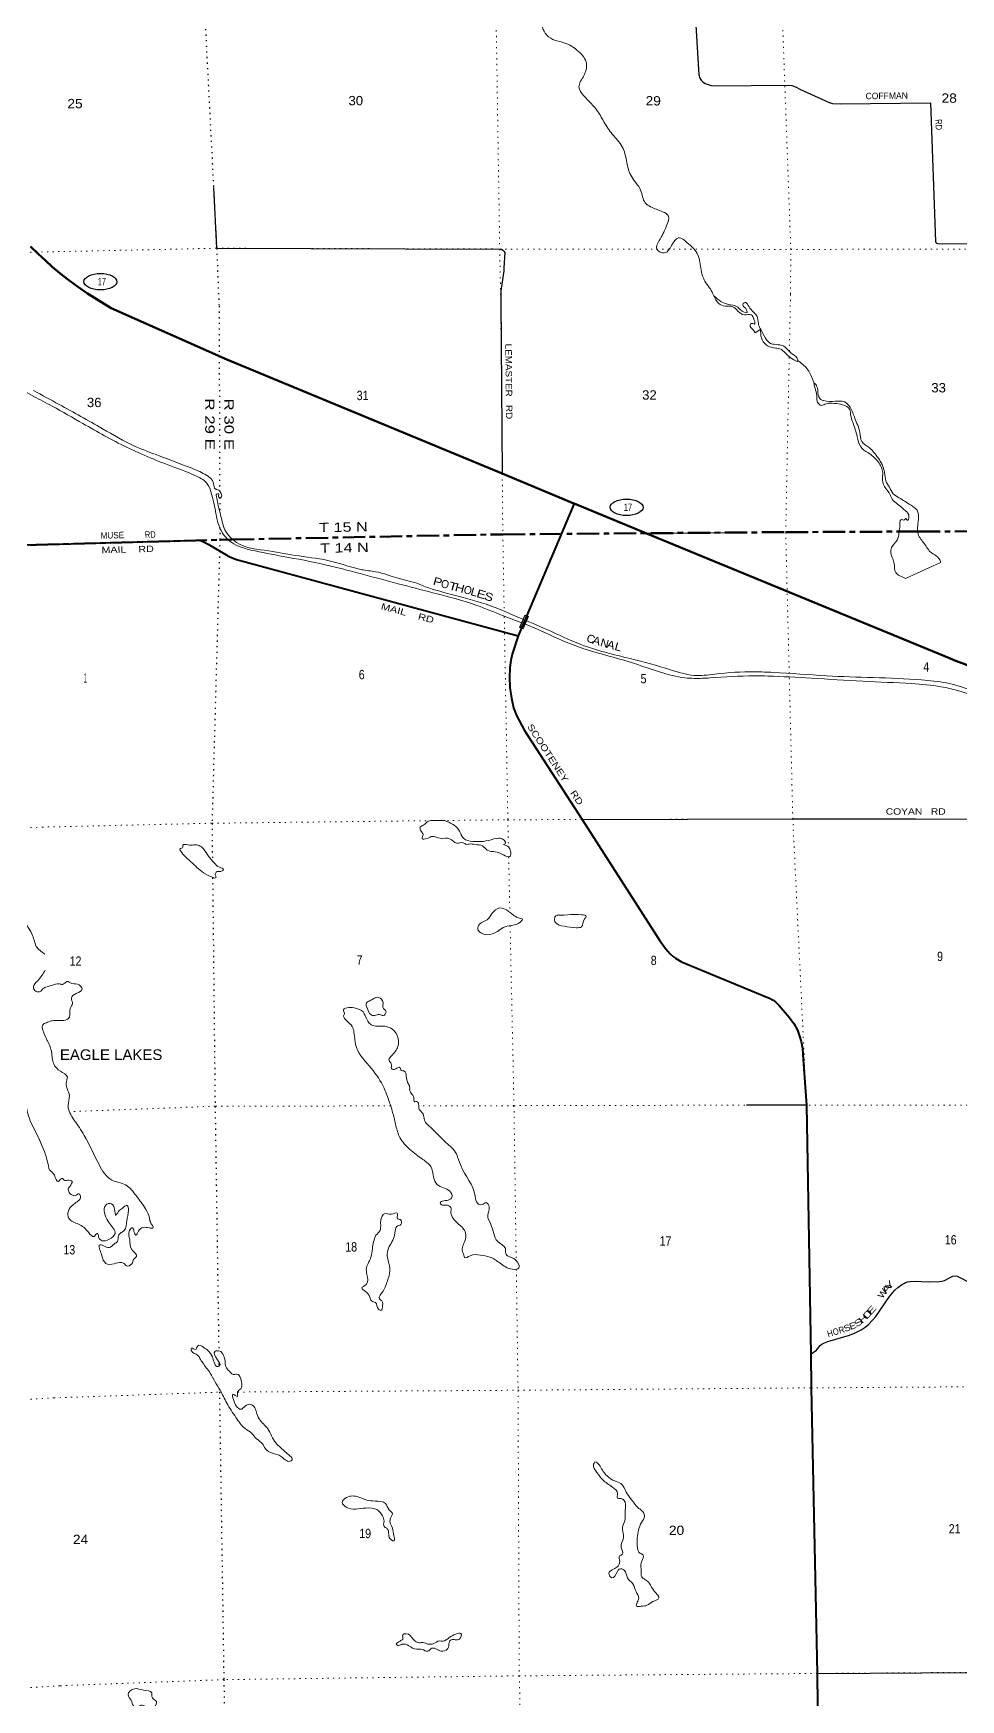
# Model space of a CAD drawing. Header units: feet. Extents: x 250644 to 505285, y -364975 to -177792.
# Drawn here: x 471854 to 489229, y -296054 to -264814 of the extents above; entities that cross this region are included whole.
import ezdxf
from ezdxf.enums import TextEntityAlignment as Align

# ---------------------------------------------------------------- set-up
doc = ezdxf.new("R2010")
doc.units = ezdxf.units.FT
doc.header["$LTSCALE"] = 70
doc.linetypes.add('DOTTED', pattern=[1.5, 0.3, -1.2])
doc.linetypes.add('LONG_DASH_SHORT_DASH', pattern=[9.9, 6, -1.2, 1.5, -1.2])
for name, color, linetype, lineweight in [('11', 7, 'LONG_DASH_SHORT_DASH', 60), ('17', 7, 'Continuous', 25), ('23', 7, 'Continuous', 70), ('26', 7, 'Continuous', 40), ('29', 7, 'Continuous', 25), ('39', 7, 'Continuous', 13), ('6', 7, 'DOTTED', 25), ('61', 7, 'Continuous', 13), ('7', 7, 'DOTTED', 13)]:
    doc.layers.add(name, color=color, linetype=linetype, lineweight=lineweight)
for name, color, linetype in [('27', 7, 'Continuous'), ('30', 7, 'Continuous'), ('41', 7, 'Continuous')]:
    doc.layers.add(name, color=color, linetype=linetype)

msp = doc.modelspace()

# ---------------------------------------------------------------- linework, layer by layer
at = {"layer": '11'}
for points in [[(475573.05, -274304.36), (480650.64, -274206.8), (485951.31, -274165.2), (488426.71, -274153.69)], [(488426.71, -274153.69), (491352.6, -274140.08), (496705.01, -274069.55), (502195.68, -274113.31), (503377.38, -274121.09)], [(440453.86, -274916.87), (466451.27, -274514.11), (471912.92, -274404.75)], [(471912.92, -274404.75), (475348.9, -274308.67), (475573.05, -274304.36)]]:
    msp.add_lwpolyline(points, dxfattribs=at)
at = {"layer": '17'}
for centre in [(473111.45, -269469.72), (482970.11, -273700.29)]:
    msp.add_ellipse(centre, major_axis=(309.24, -1), ratio=0.500121, dxfattribs=at)
at = {"layer": '23'}
msp.add_line((481989.6, -273631.45), (483333.06, -274185.42), dxfattribs=at)
for points in [[(471797.92, -268807.48), (471944.5, -268949.99), (472079.3, -269070.35), (472208.06, -269190.83), (472389.57, -269338.53), (472541.41, -269459.08), (472680.42, -269562.51), (472870.22, -269690.18), (473315.43, -269968.81)], [(473315.43, -269968.81), (475481.41, -270926.51), (480640.1, -273064.01)], [(480640.1, -273064.01), (481984.63, -273629.4), (481989.6, -273631.45)], [(483333.06, -274185.42), (489020.84, -276530.73), (489150.11, -276582.91), (489260.15, -276624.98), (489435.7, -276688.86), (489556.99, -276723.99), (489811.54, -276779.32), (491388.55, -277121.92), (491458.81, -277138.95)]]:
    msp.add_lwpolyline(points, dxfattribs=at)
at = {"layer": '26'}
for p, q in [((481989.6, -273631.45), (480936.96, -276112.22)), ((471912.92, -274404.75), (466597.54, -274511.18)), ((486341.77, -284905.75), (486419.11, -289578.21)), ((486542.26, -295562.94), (486583.01, -300938.67))]:
    msp.add_line(p, q, dxfattribs=at)
for points in [[(471912.92, -274404.75), (474912.79, -274317.38), (474940.8, -274318.38), (474975.81, -274324.39), (475003.82, -274330.39), (475032.25, -274341.79), (475127.35, -274390.5), (475513.48, -274614.16), (475577.5, -274648.2), (475659.52, -274678.22), (475822.99, -274722.93), (480936.96, -276112.22)], [(480936.96, -276112.22), (480825.8, -276453.39), (480802.14, -276574.97), (480784.14, -276703.09), (480776.36, -276892), (480781.14, -277080.43), (480810.46, -277281.08), (480853.16, -277456.78), (480909.8, -277604.86), (481056.62, -277883.71), (482137.3, -279551.62)], [(482137.3, -279551.62), (483586.2, -281812.25), (483699.04, -281969.96), (483787.07, -282070.06), (483851.09, -282126.11), (483887.1, -282154.13), (484001.97, -282219.4), (485662.66, -282909.84), (485705.67, -282934.86), (485762.69, -282973.9), (485831.27, -283042.03), (486013.22, -283256.05), (486100.79, -283380.27), (486169.58, -283502.62), (486208.82, -283612.48), (486240.83, -283712.57), (486268.84, -283848.7), (486280.85, -284052.89), (486341.77, -284905.75)], [(486419.11, -289578.21), (486429.57, -290208.43), (486542.26, -295562.94)]]:
    msp.add_lwpolyline(points, dxfattribs=at)
at = {"layer": '29'}
for p, q in [((480611.11, -269816.6), (480640.1, -273064.01)), ((483333.06, -274185.42), (485220.39, -274170.7)), ((486341.77, -284905.75), (485214.02, -284907.24))]:
    msp.add_line(p, q, dxfattribs=at)
for points in [[(484201.26, -263525.36), (484323.84, -265590.6), (484344.62, -265652.98), (484370.48, -265694.07), (484400.9, -265724.51), (484443.48, -265751.9), (484495.95, -265775.48), (484553.75, -265790.7), (484609.26, -265796.03), (486006.42, -265783.54), (486063.99, -265789.18), (486133.95, -265819.62), (486231.1, -265868.04), (486685.14, -266075.22), (486763.59, -266108.76), (486827.47, -266127.02), (486977.8, -266136.35), (488664.75, -266113.78), (488760.52, -268715.62), (488765.09, -268732.36), (488769.65, -268741.49), (488778.77, -268750.62), (488793.98, -268756.71), (488893.59, -268760.52), (491409, -268739.51)], [(475231.64, -267703.45), (475289.18, -268842.97), (480592.77, -268857.43), (480628.12, -268862.59), (480651.42, -268876.5), (480670.89, -268894.69), (480688.43, -268924.15), (480672.69, -269210.69), (480668.97, -269269.04), (480612.23, -269638.66), (480611.11, -269816.6)], [(482137.3, -279551.62), (486084.44, -279543.49), (488382.97, -279542.11)], [(488382.97, -279542.11), (491540.31, -279543.61)], [(486419.11, -289578.21), (486525.94, -289499.59), (486552.72, -289472.79), (486600.1, -289417.14), (486631, -289392.41), (486678.39, -289363.55), (486738.13, -289338.82), (487148.1, -289219.27), (487255.22, -289175.99), (487362.35, -289120.34), (487438.58, -289072.93), (487506.56, -289017.29), (487638.41, -288868.88), (487893.87, -288497.88), (487998.93, -288376.28), (488050.44, -288328.87), (488120.48, -288275.28), (488161.68, -288250.55), (488198.77, -288234.06), (488233.79, -288223.75), (488285.29, -288211.39), (488375.94, -288205.21), (488619.04, -288217.57), (488829.17, -288213.45), (488882.73, -288207.26), (488928.06, -288192.84), (489047.55, -288131.01), (489084.62, -288116.58), (489129.95, -288110.4), (489162.91, -288116.58), (489204.12, -288131.01), (489406.01, -288242.31)], [(486542.26, -295562.94), (490479.25, -295535.68)]]:
    msp.add_lwpolyline(points, dxfattribs=at)
at = {"layer": '39'}
for p, q in [((469105.32, -270055.57), (471861.82, -271621.98)), ((485379.81, -270428.65), (485483.11, -270358.73)), ((488196.86, -275035.48), (488854.62, -274733.87))]:
    msp.add_line(p, q, dxfattribs=at)
for points in [[(479548.35, -262117.81), (479821.38, -262207.48), (479946.16, -262330.04), (479929.18, -262513.55), (480134.43, -262755.45), (480406.97, -262933.71), (480365.1, -263190.16), (480295.58, -263358.52), (480422.01, -263577.69), (480436.83, -263738.48), (480614.19, -263878.2), (480828.13, -263922.64), (481101.15, -264129.08), (481344.86, -264503.15), (481446.63, -264809.33), (481589.43, -264927.54), (481793.63, -264990.27), (482071.96, -265154.33), (482218.63, -265381.19), (482170.18, -265605.54), (482077.29, -265818.62), (482170.69, -265988.05), (482426.92, -266271.3), (482561.6, -266502.4), (482724.35, -266728.96), (482905.51, -266973.3), (482972.31, -267233.81), (483065.45, -267505.93), (483232.61, -267754.56), (483321.15, -267992.53), (483418.92, -268065.24), (483645.75, -268157.76), (483753.79, -268242.37), (483726.39, -268403.93), (483596.23, -268672.05), (483537.14, -268862.37), (483681.09, -268930.22), (483813.45, -268790.92), (483939.75, -268649.71), (484130.7, -268761), (484305.17, -268967.21), (484366.32, -269249.98), (484452.88, -269490), (484539.32, -269605.2), (484602.23, -269732.28)], [(484602.23, -269732.28), (484696.88, -269879.11), (484814.08, -269929.47), (484958.76, -269939.24), (485056.39, -270022.04), (485177.88, -270090.42), (485302.33, -270090.46), (485362.08, -270189.93), (485367.24, -270264.16), (485355.1, -270258.33), (485312.87, -270252.97), (485285.33, -270289.55), (485330.63, -270363.15), (485379.81, -270428.65)], [(484602.23, -269732.28), (484738.43, -269840.29), (484879.81, -269896.3), (485026.9, -269932.13), (485136.66, -270020.78), (485227.43, -270049.47), (485202.2, -269975.56), (485148.91, -269904.1), (485172.37, -269863.56), (485298.75, -269988.09), (485409.03, -270110.86), (485439.36, -270254.99), (485472.86, -270344.83), (485483.11, -270358.73)], [(485483.11, -270358.73), (485495.72, -270525.22), (485588.07, -270656.32), (485727.41, -270710.35), (485844.11, -270728.59), (485945.75, -270811.33), (486069.81, -270915.81), (486178.83, -270956.27), (486164.01, -270906.29), (486050.05, -270805.67), (485917.65, -270681.23), (485812.8, -270650.76), (485667.91, -270626.94), (485570.03, -270528.07), (485483.11, -270358.73)], [(486182.21, -270952.74), (486349.63, -271098.17), (486457.24, -271307.34), (486480.18, -271363.22)], [(486480.18, -271363.22), (486537.55, -271438.63), (486555.43, -271556.84), (486611.53, -271680.47), (486662.01, -271699.75), (486880.97, -271710.35), (487051.8, -271723.72), (487157.74, -271824.47), (487247.25, -272031.93), (487339.64, -272295.57), (487376.35, -272463.69), (487516.65, -272579.97), (487604.37, -272670.96), (487756.4, -272897.51), (487804.88, -273047.37), (487827.34, -273201.66), (487893.47, -273325.14), (487963.56, -273444.53), (488073.14, -273521.12), (488292.01, -273656.24), (488411.96, -273754.76), (488436.76, -273931.11), (488432.98, -274206.31), (488550.12, -274383.2), (488679.15, -274549.87), (488804.97, -274638.25), (488844.06, -274699.89), (488854.62, -274733.87)], [(488196.86, -275035.48), (488089.66, -274982.95), (488012.44, -274921.91), (487983.78, -274755.67), (487958.31, -274665.69), (487920.45, -274553.82), (487934.93, -274451.17), (488039.21, -274314.96), (488073.26, -274179.86), (488078.6, -274135.59), (488092.64, -274004.83), (488107.61, -273934.3), (488145.71, -273931.69), (488179.92, -273937.17), (488195.57, -273910.82), (488230.15, -273940.4), (488259.36, -273881.69), (488197.33, -273764.18), (488048.88, -273640), (487943.04, -273545.27), (487903.48, -273453.51), (487827.59, -273348.27), (487766.91, -273188.56), (487768.79, -273049.95), (487683.38, -272848.46), (487490.01, -272674.78), (487357.9, -272568.42), (487290.64, -272372.66), (487212.43, -272116.83), (487167.96, -271966.9), (487152.33, -271864.72), (487014.48, -271776.53), (486863.53, -271750.8), (486709.1, -271759.26), (486621.23, -271788.77), (486548, -271725.66), (486529.5, -271567.29), (486491.33, -271435.34), (486480.18, -271363.22)], [(471854.37, -271510.27), (472336.94, -271771.52), (473150.9, -272226.6), (473752.09, -272552.5), (474212.56, -272734.01), (474838.55, -272975.16), (475101.42, -273099.54), (475228.16, -273248.16), (475270.03, -273359.97), (475286.15, -273363.73), (475328.54, -273379.12), (475359.29, -273420.81), (475378.62, -273502.85), (475360.72, -273513.18), (475326.48, -273505.68), (475324.04, -273477.61), (475323.51, -273443.47), (475289.58, -273456.06), (475286.37, -273508.33), (475303.79, -273596.42), (475370.24, -273870.51), (475442.34, -274120.42), (475662.83, -274359.94), (476265.44, -274517.11), (476832.97, -274612.58), (477446.76, -274713.34), (478011.2, -274869.1), (478137.97, -274889.19), (478262.71, -274907.3), (478708.29, -275034.82), (479086.35, -275141.04), (479202.47, -275189.69), (479325.57, -275231.92), (479910.18, -275393.39), (480589.98, -275609.59), (480931.48, -275756.83), (481483.12, -275993.13), (482101.61, -276268.54), (483039.15, -276536.91), (483793.1, -276745.91), (484230.32, -276851.47), (484623.38, -276827.18), (485373.43, -276783.19), (485718.88, -276795.8), (486715.48, -276858.38), (487593.2, -276892.71), (488497.14, -276934.65), (488963.74, -276993.56), (489381.1, -277113.49), (489907.89, -277299.97), (490316.39, -277365.81), (490989.51, -277409.4), (491194.51, -277426.25), (491256.6, -277417.23), (491260.15, -277387.05), (491199.36, -277349.85), (491100.1, -277291.17), (491080.61, -277199.09), (491111.6, -277126.3), (491139.73, -277127.87), (491149.09, -277214.08), (491188.21, -277277.73), (491281.2, -277320.44), (491325.97, -277359.9), (491366.51, -277385.37), (491495.54, -277421.49), (491788.08, -277517.28), (492385.93, -277756.87), (492893.27, -277983.83), (493169.2, -278174.28), (493774.51, -278636.67), (494505.61, -279185.45), (494762.71, -279456.53), (494870.81, -279697.84), (494895.11, -279842.05), (494948.16, -279897.45), (494899.13, -279972.53), (494804.6, -280090.51), (494729.77, -280184.08), (494728.41, -280226.28), (494764.69, -280235.74), (494828.66, -280218.67), (494911.47, -280251.5), (494936.2, -280293.28), (494898.1, -280295.89), (494851.51, -280268.51), (494781.39, -280277.66), (494725.26, -280282.56), (494699.36, -280295.02), (494732.37, -280352.74), (494827.8, -280423.53)], [(471857.12, -271619.51), (472206.96, -271803.7), (472784.08, -272129.98), (473601.86, -272572.95), (474486.8, -272944.57), (474923.09, -273120.43), (475113.9, -273258), (475188.8, -273429.53), (475266.31, -273769.73), (475372.35, -274137.59), (475570.51, -274361.4), (475931.96, -274500.29), (476536.02, -274621.29), (477321.25, -274775.57), (477976.2, -274941.96), (478689.71, -275131.51), (479338.69, -275302.01), (480165.36, -275539.99), (480643.98, -275727.23), (481298.34, -275986.01), (481918.83, -276261.39), (482320.39, -276397.64), (483120.87, -276630.01), (484064.4, -276896.26), (484237.2, -276907.59), (484536.16, -276898.85), (485364.57, -276859.65), (485617.56, -276863.68), (486433.13, -276903.01), (487397.52, -276960.07), (488315.57, -277005.81), (488860.44, -277063.47), (489166.62, -277132.94), (489761.76, -277326.38), (490039.91, -277400.31), (490556.31, -277434.32), (491173.24, -277478.8), (491511.13, -277521.66), (491754.98, -277584.08), (492292.54, -277818.6), (492852.24, -278056.78), (492998.22, -278150.87), (493312.71, -278368.83), (493905.95, -278829.41), (494440.19, -279238.7), (494633.5, -279408.37), (494764.57, -279577), (494814.1, -279795.13), (494747.79, -280051.24), (494576.02, -280367.26), (494417.22, -280612.78), (494255.85, -280952.74), (494050.25, -281287.36), (493954.48, -281455.57), (493916.2, -281446.14), (493929.35, -281387.69), (493977.5, -281256.38), (494075.24, -281086.13), (494111.52, -280965.06), (494180.42, -280877.61), (494227.01, -280774.45), (494152.38, -280751.53), (494100.36, -280762.39), (494066.13, -280885.44), (494013.96, -281016.81), (493975.89, -281151.97), (493915.08, -281243.31), (493880.74, -281229.79), (493812.41, -281094.3), (493836.49, -280963.38), (493879.71, -280902.45), (493871.22, -280872.46), (493882.45, -280820.06), (493904.06, -280789.59), (493914.09, -280658.89), (494011.41, -280591.08), (494113.85, -280595.48), (494149.5, -280564.8), (494094.52, -280513.45), (494013.65, -280476.57), (494024.43, -280394.05), (494094.11, -280356.8), (494176.26, -280216.93), (494335.5, -280130.06), (494336.24, -280047.7), (494178.47, -280100.41), (494075.95, -280220.52), (493983.24, -280326.42), (493839.37, -280499.41), (493775.04, -280753.47), (493734.79, -280876.62)], [(479566.04, -279574.13), (479706.66, -279638.26), (479820.65, -279740.89), (479890.96, -279874.34), (479954.07, -279931.59), (480133.24, -279964.91), (480331.82, -279955.74), (480529.78, -279906.42), (480674.83, -279940.28), (480695.95, -280008.23), (480664, -280018.78), (480714.48, -280038.06), (480779.75, -280105.32), (480803.12, -280189.3), (480779.94, -280247.91), (480661.01, -280215.64), (480507.56, -280157.82), (480374.74, -280135.82), (480321.88, -280092.47), (480271.03, -280049.09), (480132.13, -280023.17), (480017.55, -280012.93), (479969.48, -280019.71), (479906.77, -279988.57), (479788.43, -279994.46), (479654.71, -279914.23), (479473.91, -279905.04), (479332.85, -279869.11), (479233.1, -279908.84), (479136.83, -279914.38), (479155.63, -279831.74), (479118.61, -279774.08), (479103.32, -279693.99), (479170.93, -279652.75), (479246.23, -279589.3), (479379.29, -279571.39), (479446.57, -279571.39), (479563.16, -279574.25)], [(472071.42, -282076.01), (471910.19, -281931.52), (471868.27, -281811.65), (471828.44, -281697.77), (471611.11, -281389.63), (471316.99, -280911.92), (471164.82, -280667.11), (471112.65, -280667.85), (471051.08, -280710.87), (470903.19, -280618.59), (470478.85, -280291.28), (470250.5, -280186.07), (469905.07, -280170.84), (469776.17, -280140.53), (469554.94, -279975), (469147.61, -279711.69), (469056.45, -279789.26), (468904.85, -279851.62), (468868.03, -280209.51), (469007.89, -280301.9), (469227.11, -280467.47), (469188.93, -280598.5), (469292.67, -280825.92), (469480.14, -280881.51), (469574.84, -280771.77), (469683.2, -280770.24), (469845.88, -280912.51), (470080.34, -281023.66), (470336.55, -281112.41), (470496.09, -281312.94), (470571.19, -281504.63), (470667.21, -281752.23), (470779.57, -282019.68), (470731.17, -282138.82), (470710.47, -282231.46), (470750, -282325.27), (470862.67, -282343.76), (471027.63, -282369.55), (470877.85, -282419.84), (470691.75, -282456.58), (470647.69, -282597.74), (470547.75, -282625.24), (470366.54, -282451.11), (470045.76, -282339.17), (469917.91, -282379.12), (470006.22, -282514.4), (470286.66, -282747.37), (470288.16, -282847.73), (470262.82, -282898.28), (470471.11, -283003.77), (470739.92, -283265), (470739.29, -283357.37), (471022.07, -283612.38), (471226.19, -283842.41), (471431.57, -284156.74), (471698.92, -284723.16), (471739.43, -285017.72), (471879.26, -285377.14), (472082.81, -285838.06), (472155.15, -286124.43)], [(475221.74, -280641.02), (475043.74, -280553.46), (474807.7, -280346.31), (474634.36, -280170.31), (474609.1, -280094.39), (474647.05, -280081.74), (474658.35, -280033.36), (474746.58, -280027.95), (474861.04, -280030.16), (474959.52, -280038.64), (475040.85, -280105.64), (475137.25, -280238.68), (475245.68, -280371.53), (475343.22, -280448.31), (475416.17, -280493.35), (475382.52, -280524.01), (475324.36, -280526.93), (475280.42, -280541.69), (475263.07, -280588.15), (475275.86, -280636.15), (475256.01, -280650.52), (475221.74, -280641.02)], [(480853.1, -281347.33), (480717.06, -281247.05), (480596.07, -281210.81), (480451.08, -281311.51), (480354.61, -281433.53), (480211.39, -281518.14), (480182.65, -281606.96), (480237.95, -281678.39), (480548.69, -281653.39), (480657.95, -281579.37), (480805.9, -281540.88), (480935.79, -281502.67), (481016.86, -281423.07), (480942.17, -281396.13), (480879.47, -281364.99), (480853.1, -281347.33)], [(481670.25, -281348.74), (481922.83, -281336.45), (482123.57, -281337.29), (482214.44, -281372.01), (482181, -281416.72), (482125.1, -281566.22), (482030.99, -281581.77), (481797.74, -281555.33), (481638.02, -281481.53), (481622.64, -281395.42), (481660.53, -281349.06), (481670.25, -281348.74)], [(472076.16, -282379.89), (471936.6, -282576.6), (471856.12, -282698.19), (471901.37, -282771.84), (471991.7, -282772.58), (472017.33, -282742.1), (472085.87, -282694.93)], [(472085.87, -282694.93), (472191.8, -282665.14), (472345.89, -282634.58), (472400.26, -282645.78), (472483.71, -282590.23), (472576.59, -282624.91), (472713.51, -282652.87), (472766.9, -282730.36), (472659.8, -282814.39), (472566.84, -282904.23), (472588.4, -283000.29), (472543.7, -283095.39), (472537.62, -283222.01), (472510.51, -283286.71), (472392.64, -283322.71), (472284.24, -283322.42), (472192.02, -283329.9), (472099.16, -283365.86)], [(478117.37, -283103.01), (478098.27, -282987.51), (478163.91, -282948.32), (478225.59, -282913.2), (478323.55, -282887.55), (478407.32, -282982.63), (478404.7, -283073.05), (478462.22, -283158.5), (478411.1, -283227.59), (478338.57, -283210.66), (478248.51, -283228.15), (478175.99, -283211.22), (478117.11, -283102.52)], [(478543.65, -284904.43), (478426.07, -284589.02), (478185.48, -284217.26), (477908.46, -283825.99), (477861.89, -283539.53), (477828.11, -283431.61), (477732.24, -283332.71), (477668.51, -283235.31), (477683.82, -283186.87), (477664.74, -283120.89), (477768.47, -283079.09), (477893.11, -283091.17), (478032.7, -283161.27), (478107.24, -283308.71), (478186.96, -283401.84), (478438.31, -283430), (478642.82, -283545.26), (478690.72, -283787.52), (478583.01, -283961.94), (478518.49, -284073.42), (478561.59, -284135), (478566.96, -284223.28), (478643.35, -284230.11), (478719.11, -284196.77), (478752.18, -284258.51), (478798.49, -284267.82), (478842.18, -284367.55), (478874.24, -284493.57), (478905.49, -284567.38), (478906.57, -284637.66), (478980.7, -284759), (479000.07, -284843.04), (479038.13, -284838.42), (479073.05, -284890.09), (479086.61, -284988.28), (479156.14, -285071.54), (479184.09, -285191.6), (479314.85, -285340.16), (479557.47, -285583.35), (479765.48, -285794.96), (479815.44, -285910.65), (479863.64, -286042.44), (480135.45, -286616.55), (480179.67, -286750.41), (480264.33, -286773.17), (480336.02, -286735.89), (480397.49, -286817.26), (480367.74, -286970.37), (480424.52, -287138.17), (480479.45, -287316.05), (480556.03, -287465.46), (480698.58, -287597.77), (480714.36, -287709.99), (480809.52, -287762.71), (480950.06, -287895.05), (480953.03, -287957.26), (480833.02, -287985.27), (480598.41, -287870.48), (480409.98, -287756.98), (480230.78, -287721.65), (480036.24, -287732.76), (479934.39, -287766.5), (479919.6, -287718.53), (479890.05, -287624.61), (479953.02, -287412.74), (479942.89, -287276.33), (479801.97, -287119.89), (479701.78, -287000.98), (479678.62, -286931.05), (479675, -286826.67), (479590.01, -286781.82), (479499.57, -286775.22), (479478.95, -286739.4), (479542.64, -286704.25), (479650.64, -286678.44), (479696.21, -286639.56), (479658.26, -286521.67), (479540.87, -286459.26), (479419.41, -286392.89), (479355.15, -286261.35), (479299.85, -286059.38), (479153.28, -285927.14), (478905.41, -285734.24), (478723.4, -285516.2), (478647.69, -285292.46), (478591.95, -285062.38), (478543.65, -284904.43)], [(472099.16, -283365.86), (472031.41, -283399.92), (472034.97, -283504.27), (472105.74, -283680.16)], [(472103.62, -283674.69), (472192.85, -283904.28), (472236.57, -284136.55), (472361.13, -284273.16), (472491.3, -284383.57), (472468.95, -284496.39), (472528.67, -284724.4), (472505.56, -284917.57), (472616, -285180.93), (472809.26, -285477.12), (473084.65, -286023.06), (473325.98, -286312.46), (473580.29, -286402.84), (473784.23, -286610.49), (473958.61, -286854.76), (474029.39, -287018.33), (474046.65, -287096.38), (474092.59, -287212.14), (474026.31, -287209.17), (473913.77, -287200.91), (473826.49, -287268.56), (473775.46, -287343.68), (473740.29, -287275.95), (473711.14, -287208.13), (473657.7, -287257.17), (473660.37, -287429.85), (473693.19, -287606.07), (473785.7, -287747.2), (473738.28, -287796.15), (473697.47, -287883.15), (473599.69, -287920.85), (473554.86, -287877.37), (473506.38, -287858.06), (473366.25, -287882.36), (473213.57, -287874.73), (473137.09, -287731.34), (473103.25, -287619.41), (473089.85, -287531.25), (473170.34, -287544.04), (473275.25, -287578.53), (473374.54, -287508.68), (473430.08, -287465.62), (473450.48, -287356.85), (473501.76, -287297.8), (473557.33, -287256.75), (473604.65, -287071.23), (473635.8, -286877.94), (473610.32, -286787.97), (473516.84, -286843.67), (473449.5, -286902.98), (473400.38, -286972.04), (473374.41, -286849.94), (473286.57, -286750.91), (473193.12, -286808.62), (473199.61, -286969.18), (473272.11, -287114.65), (473385.61, -287315.7), (473270.86, -287423.96), (473144.8, -287450.05), (473077.52, -287382.83), (473054.33, -287310.89), (473020.65, -287339.54), (472995.02, -287370.07), (472887.42, -287291.44), (472702.42, -287139.72), (472520.13, -287034.15), (472511.85, -286887.67), (472592.52, -286781.96), (472673.84, -286718.42), (472736.91, -286643.11), (472709.71, -286571.24), (472639.94, -286602.47), (472540.95, -286561.86), (472507.79, -286494.1), (472534.92, -286431.41), (472581.66, -286338.29), (472493.02, -286317.59), (472432.73, -286312.52), (472390.09, -286281.06), (472322.72, -286338.36), (472248.68, -286223.05), (472201.56, -286161.53), (472155.15, -286124.43)], [(478271.89, -287346.92), (478350.8, -287257.31), (478365.82, -287060.25), (478436.31, -286944.66), (478560.88, -286952.73), (478673.02, -286934.89), (478674.1, -287005.17), (478676.57, -287035.26), (478731.07, -287054.48), (478753.79, -287096.29), (478740.46, -287142.7), (478666.79, -287182.02), (478630.61, -287309.12), (478524.08, -287559.84), (478483.98, -287693.02), (478516.87, -287873.26), (478529.75, -288057.82), (478472.52, -288251.53), (478406.52, -288397.17), (478340.42, -288536.79), (478381.21, -288578.33), (478395.14, -288700.62), (478377.88, -288753.11), (478323.42, -288735.89), (478263.27, -288610.31), (478190.5, -288577.32), (478161.35, -288509.5), (478077.37, -288400.37), (478008.17, -288339.2), (478091.38, -288267.59), (478104.55, -288080.61), (478096.64, -287958.22), (478143.1, -287847.03), (478179.84, -287756.07), (478207.5, -287596.98), (478229.6, -287468.09), (478271.89, -287346.92)], [(475355.92, -290252.91), (475255.05, -290089.82), (475168.31, -289932.53), (475028.88, -289741.93), (474975.37, -289656.42), (474938.35, -289598.76), (474814.51, -289508.33), (474819.88, -289466.07), (474888.48, -289489.09), (474933.58, -289420.09), (475040.38, -289446.52), (475123.62, -289507.46), (475209.79, -289628.61), (475239.44, -289728.56), (475314.96, -289809.71), (475344.78, -289791.16), (475302.94, -289681.37), (475258.36, -289523.41), (475322.42, -289512.36), (475439.04, -289655.11), (475471.86, -289831.33), (475549.49, -289918.47), (475596.29, -289959.91), (475664.37, -289948.79), (475756.94, -290093.94), (475740.89, -290224.73), (475681.71, -290291.94), (475678.87, -290368.31), (475593.93, -290327.47), (475603.48, -290425.73), (475663.72, -290557.33), (475734.79, -290610.43), (475828.15, -290546.7), (475901.94, -290515.41), (475986.91, -290558.25), (476032.61, -290657.94), (476086.86, -290791.65), (476246.27, -290975.91), (476394.85, -291238.66), (476490.63, -291331.54), (476574.11, -291408.55), (476665.66, -291487.43), (476702.87, -291557.14), (476661.13, -291583.91), (476497.15, -291494.11), (476333.64, -291434.44), (476201.86, -291350.16), (476142.08, -291248.68), (476038.4, -291163.96), (475944.45, -291059), (475824.69, -290972.53), (475648.82, -290762.42), (475480.08, -290493.96), (475415.91, -290368.45), (475357.96, -290254.89)], [(482376.25, -291596.06), (482352.73, -291640.56), (482413.37, -291798.26), (482523.81, -291931.08), (482704.59, -292068.8), (482800.8, -292189.79), (482798.09, -292274.19), (482862.43, -292281.2), (482950.42, -292390.27), (482940.58, -292533.02), (482937.13, -292699.77), (482894.96, -292828.97), (482913.93, -293017.46), (482868.58, -293200.93), (482892.61, -293327.08), (482838.89, -293358.05), (482840.56, -293466.48), (482789.99, -293571.71), (482702.37, -293617.28), (482639.15, -293682.55), (482694.72, -293772.05), (482799.26, -293651.9), (482832.69, -293607.19), (482925.35, -293627.82), (482985.75, -293769.45), (483085.81, -293880.34), (483148.31, -294027.97), (483198.36, -294149.69), (483167.46, -294228.5), (483154.5, -294299), (483240.88, -294303.66), (483352.99, -294283.81), (483460.3, -294213.83), (483575.71, -294147.74), (483538.5, -294078.04), (483454.58, -293972.92), (483380.44, -293851.58), (483313.45, -293802.43), (483254.47, -293753.16), (483242.49, -293626.82), (483238.75, -293514.41), (483253.94, -293457.94), (483280.3, -293345.05), (483219.47, -293305.85), (483173.84, -293210.17), (483170.86, -293017.41), (483250.75, -292730.96), (483305.18, -292615.63), (483237.03, -292492.18), (483186.34, -292458.84), (483114.7, -292369.6), (483047.21, -292288.32), (482964.96, -292161.09), (482860.13, -292002.08), (482746.94, -291951.65), (482623.32, -291875.28), (482486.17, -291702.72), (482418.55, -291613.41), (482376.13, -291596.01)], [(478583.02, -293073.86), (478523.86, -293012.53), (478505.95, -292892.31), (478475.04, -292840.59), (478426.35, -292807.21), (478424.84, -292708.83), (478397.17, -292606.84), (478301.14, -292497.9), (478081.78, -292461.2), (477716.17, -292442.87), (477640.58, -292357.71), (477723.41, -292262.01), (477952.16, -292256.38), (478103.57, -292312.23), (478258.41, -292329.87), (478449.86, -292379.06), (478521.86, -292492.4), (478583.24, -292567.75), (478538.64, -292668.87), (478583.41, -292838.87), (478611.79, -292987.04), (478613.12, -293073.38), (478583.02, -293073.86)], [(478651.03, -295010.85), (478724.45, -294955.46), (478776.07, -294918.49), (478776.84, -294838.15), (478840.75, -294817.05), (478970.79, -294919.43), (479088.27, -294987.87), (479158.45, -294982.74), (479245.21, -295011.5), (479351.47, -295003.79), (479465.12, -294953.8), (479525.42, -294958.87), (479646.81, -294890.67), (479768.24, -294824.49), (479866.42, -294812.89), (479837.92, -294917.78), (479759.84, -294931.06), (479687.6, -294932.2), (479644.25, -294985.11), (479635.49, -295067.59), (479524.32, -295147.67), (479421.38, -295111.14), (479322.7, -295090.61), (479245.3, -295148.06), (479138.36, -295111.6), (479033.94, -295109.23), (478890.43, -295045.22), (478759.49, -295015.16), (478681.54, -295036.47), (478651.03, -295010.85)], [(474068.61, -296199.92), (473929.65, -296169.98), (473859.25, -296161.05), (473801.92, -296218.19), (473735.11, -296181.09), (473687.12, -296063.35), (473629.32, -295959.83), (473752.07, -295849.44), (473917.1, -295876.96), (474072.43, -295926.72), (474083.89, -296018.93), (474159.25, -296090.03), (474148.27, -296158.49), (474112.76, -296199.22), (474068.61, -296199.92)]]:
    msp.add_spline(points, degree=3, dxfattribs=at)
at = {"layer": '6'}
for p, q in [((475333.82, -269926.92), (475345.76, -273396.17)), ((475346.18, -273517.09), (475347.07, -273775.42)), ((475332.35, -289752.98), (475333.06, -289800.38))]:
    msp.add_line(p, q, dxfattribs=at)
for points in [[(474630.11, -224160.01), (474595.5, -226172.03), (474644.66, -231397.61), (474670.35, -236661.87), (474712.6, -241954.01), (474768.99, -247366.7), (474871.59, -252659.76), (474938.13, -258078.3), (475014.34, -263474.52), (475289.18, -268842.97), (475333.82, -269926.92)], [(475348.1, -274076.31), (475348.9, -274308.67), (475202.02, -279623.1), (475209.74, -280332.65)], [(440453.86, -274916.87), (443258.68, -274874.47), (448587.05, -274794.6), (453920.91, -274706.38), (459239.56, -274624.8), (464519.38, -274545.94), (469768.23, -274448.77), (471912.92, -274404.75)], [(475213.11, -280641.8), (475259.75, -284928.27), (475328.79, -289516.62)], [(475339.57, -290233.15), (475340.42, -290289.31), (475423.53, -295678.42), (475530.33, -301041.06), (475566.52, -303785.52)]]:
    msp.add_lwpolyline(points, dxfattribs=at)
at = {"layer": '61'}
for p, q in [((480965.59, -275950.92), (481061.84, -275720.19)), ((481048.32, -275849.99), (481047.96, -275849.84)), ((481061.84, -275720.19), (481131.06, -275749.06))]:
    msp.add_line(p, q, dxfattribs=at)
msp.add_lwpolyline([(481131.06, -275749.06), (481034.81, -275979.79), (480965.59, -275950.92)], dxfattribs=at)
msp.add_lwpolyline([(480976.05, -275946.61), (481066.14, -275730.65), (481120.59, -275753.36), (481030.5, -275969.32)], close=True, dxfattribs=at)
at = {"layer": '7'}
for p, q in [((486019.63, -270776.85), (486041.31, -269701.82)), ((480760.17, -280256.33), (480782.4, -281294.47)), ((470859.93, -295879.15), (472354.29, -295793.11))]:
    msp.add_line(p, q, dxfattribs=at)
for points in [[(486041.31, -269701.82), (486047.07, -268865.13), (485853.37, -263537.48), (485794.5, -258094.89), (485729.42, -252881.43), (485615.32, -247504.02), (485437.07, -242021.07), (485509.38, -236723.06), (485501.08, -231536.76), (485474.94, -226246.34), (485479.46, -223931.77)], [(480114.44, -224045.28), (480119.26, -226242.89), (480202.45, -228872.74), (480128.24, -231471.21), (480107.93, -236750.4), (480062.15, -241951.53), (480197.62, -247519.82), (480326.91, -252844.61), (480417.83, -258160.03), (480509.13, -263497.59), (480592.77, -268857.43), (480611.21, -269816.6)], [(471796.36, -268918.26), (475289.18, -268842.97), (480592.77, -268857.43), (486047.07, -268865.13), (491412.56, -268854.31), (496715.25, -268816.44), (502141.27, -268816.6), (503260.11, -268793.41)], [(480611.21, -269816.6), (480650.64, -274206.8), (480676.02, -275642.68)], [(486016.84, -276812.73), (485951.31, -274165.2), (486017.56, -270879.8)], [(480677.91, -275749.86), (480745.21, -279557.58), (480756.17, -280069.49)], [(486662.85, -309758.46), (486554.17, -306227.13), (486583.01, -300938.67), (486545.05, -295488.64), (486429.57, -290208.43), (486341.77, -284905.75), (486084.44, -279543.49), (486018.65, -276885.55)], [(472022.09, -279695.49), (475202.02, -279623.1), (480745.21, -279557.58), (486084.44, -279543.49), (491540.31, -279543.61), (494748.01, -279557.83)], [(469323.13, -279805), (469913.4, -279787.26), (472022.09, -279695.49)], [(480787.81, -281547.26), (480859.99, -284918.08), (480901.78, -287841.64)], [(494303.46, -284907.09), (491661.27, -284914.06), (486341.77, -284905.75), (480859.99, -284918.08), (479081.8, -284921.32)], [(478547.62, -284922.29), (475259.75, -284928.27), (472545.14, -285028.81)], [(480903.86, -287987.22), (480936.25, -290253.08), (480958.6, -295607.01), (481097, -300937.01), (481161.62, -306298.3), (481172.62, -306871.67)], [(475685.11, -290287.08), (480936.25, -290253.08), (486429.57, -290208.43), (491772.47, -290172.19), (496250, -290198.91)], [(472242.93, -290396.67), (470018.96, -290506.81), (468174.32, -290579.87)], [(472242.93, -290396.67), (475340.42, -290289.31), (475370.68, -290289.11)], [(497670.22, -295552.38), (497229.09, -295556.71), (491857.03, -295525.13), (486542.26, -295562.94), (480958.6, -295607.01), (475423.53, -295678.42), (472354.29, -295793.11)]]:
    msp.add_lwpolyline(points, dxfattribs=at)

# ---------------------------------------------------------------- texts
at = {"layer": '17', "width": 0.6}
for p in [(473137.49, -269538.03), (482996.16, -273768.6)]:
    msp.add_text('17', height=140, dxfattribs=at).set_placement(p, align=Align.CENTER)
at = {"layer": '27'}
for s, rotation, width, p in [('MUSE', 1.444, 0.95, (473116.51, -274289.1)), ('RD', 1.45, 0.8, (473945.44, -274272.56)), ('MAIL    RD', 1.45, 1.25, (473132.07, -274561.38)), ('MAIL    RD', 344.802, 1.3, (478358.04, -275608.5)), ('SCOOTENEY    RD', 302.94, 1.25, (481101.3, -277809.9))]:
    msp.add_text(s, height=120, rotation=rotation, dxfattribs=dict(at, width=width)).set_placement(p)
at = {"layer": '30'}
msp.add_text('COFFMAN', height=120, rotation=0.767, dxfattribs=at).set_placement((487448.31, -266050.05))
for s, rotation, width, p in [('RD', 272.108, 0.85, (488756.28, -266425.68)), ('LEMASTER   RD', 270.511, 1.15, (480698.4, -270632.59)), ('COYAN   RD', 0.034, 1.2, (487825.92, -279462.44))]:
    msp.add_text(s, height=120, rotation=rotation, dxfattribs=dict(at, width=width)).set_placement(p)
for s, rotation, width, p in [('W', 55.45, 1.15, (487813.66, -288473.3)), ('A', 52.174, 1.6, (487883.5, -288387.99)), ('Y', 50.627, 1.65, (487943.63, -288322.35)), ('E', 48.382, 1.7, (487598.21, -288793.68)), ('E', 22.45, 1.15, (487227.76, -289101)), ('S', 34.879, 1.5, (487344.12, -289033.5)), ('H', 42.3, 1.5, (487444.6, -288952.55)), ('O', 48.382, 1.5, (487526, -288871.39)), ('H', 16.257, 0.9, (486798.5, -289245.15)), ('O', 16.257, 0.9, (486905.56, -289212.19)), ('R', 16.257, 0.95, (487014.87, -289178.57)), ('S', 22, 1.15, (487124.47, -289139.92))]:
    msp.add_text(s, height=120, rotation=rotation, dxfattribs=dict(at, width=width)).set_placement(p, align=Align.CENTER)
at = {"layer": '41'}
for s, rotation, width, p in [('P', 344.448, 1.25, (479412.16, -275168.41)), ('O', 344.448, 0.95, (479549.18, -275211.73)), ('T', 344.671, 1.3, (479699.71, -275254.77)), ('H', 344.671, 1.2, (479825.58, -275286.21)), ('O', 344.031, 0.95, (479975.68, -275324.07)), ('L', 344.031, 1.15, (480095.46, -275359.97)), ('E', 344.031, 1.3, (480229.34, -275401.53)), ('S', 342.266, 1.25, (480366.88, -275448.17)), ('C', 342.275, 1.05, (482278.06, -276236.79)), ('A', 344.343, 1.1, (482388.33, -276274.62)), ('N', 344.343, 1.05, (482539.37, -276318.19)), ('A', 344.343, 1.1, (482656.54, -276350.48)), ('L', 344.877, 1.15, (482795.12, -276387.02))]:
    msp.add_text(s, height=150, rotation=rotation, dxfattribs=dict(at, width=width)).set_placement(p, align=Align.CENTER)
at = {"layer": '41', "width": 1.05}
msp.add_text('EAGLE LAKES', height=200, dxfattribs=at).set_placement((472352.39, -284062.02))
at = {"layer": '6'}
for s, rotation, width, p in [('R 29 E', 270.197, 1.35, (475073.17, -271658.41)), ('R 30 E', 270.197, 1.35, (475432.43, -271661.04)), ('T 15 N', 1.101, 1.3, (477209.37, -274167.55)), ('T 14 N', 1.101, 1.3, (477228.48, -274554.1))]:
    msp.add_text(s, height=175, rotation=rotation, dxfattribs=dict(at, width=width)).set_placement(p)
at = {"layer": '7'}
for s, width, p in [('25', 1.1, (472491.91, -266218.68)), ('30', 1.05, (477759.14, -266162.83)), ('29', 1.1, (483325.97, -266166.33)), ('28', 1.1, (488871.89, -266114.88)), ('33', 1.05, (488679.83, -271545.71)), ('36', 1.05, (472857.49, -271821.63)), ('31', 0.85, (477912.57, -271690.4)), ('32', 1.05, (483261.91, -271680.7)), ('6', 0.85, (477951.6, -276923.33)), ('4', 0.85, (488528.95, -276778.8)), ('1', 0.4, (472796.87, -276985.45)), ('5', 0.85, (483231.57, -277000.41)), ('7', 0.85, (477912.04, -282272.11)), ('9', 0.85, (488787.97, -282205.9)), ('12', 0.85, (472534.59, -282294.36)), ('8', 0.85, (483422.54, -282281.77)), ('17', 0.85, (483588.3, -287542.68)), ('16', 0.85, (488932.13, -287519.5)), ('13', 0.85, (472417.52, -287706.68)), ('18', 0.85, (477698.59, -287653.29)), ('24', 1.1, (472596.03, -293136.89)), ('19', 0.85, (477961.77, -293025.35)), ('20', 1.1, (483763, -292966.24)), ('21', 0.85, (489005.01, -292938.51))]:
    msp.add_text(s, height=175, dxfattribs=dict(at, width=width)).set_placement(p)

doc.saveas('drawing.dxf')
